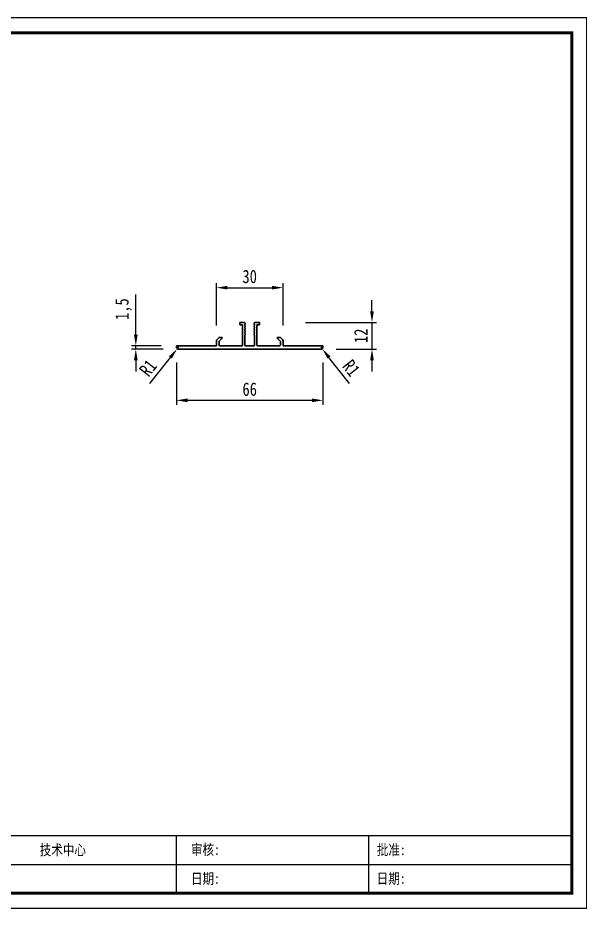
# Model space of a CAD drawing. Header units: millimetres. Extents: x 0 to 1097966, y -63096 to 223085.
# Drawn here: x 338296 to 338549.2, y -59791.1 to -59390.2 of the extents above; entities that cross this region are included whole.
import ezdxf

# ---------------------------------------------------------------- set-up
doc = ezdxf.new("R2010")
doc.units = ezdxf.units.MM
doc.layers.add('C00-00-00', color=7, linetype='Continuous')
doc.layers.add('DZ-文字说明', color=1, linetype='Continuous')
doc.styles.add('DZ-宋体2.5', font='', dxfattribs={"width": 0.8, "height": 2.5})
doc.styles.add('TEXT', font='', dxfattribs={"width": 0.8})
doc.styles.get('DZ-宋体2.5').set_extended_font_data('SimSun')
doc.styles.get('TEXT').set_extended_font_data('SimSun')
doc.dimstyles.new('副本 (2) (2) ISO-25', dxfattribs={"dimtxt": 18, "dimasz": 13, "dimexe": 6, "dimexo": 12, "dimgap": 6, "dimtad": 1, "dimtxsty": 'TEXT', "dimcen": 2.5, "dimclrd": 5, "dimclre": 5, "dimclrt": 5, "dimadec": 0, "dimazin": 0, "dimtfac": 1, "dimtmove": 0, "dimatfit": 3, "dimldrblk": 'BOXFILLED', "dimfxl": 1.25, "dimarcsym": 0})

# ---------------------------------------------------------------- blocks, each defined once
blk = doc.blocks.new('*D807')
at = {"color": 5, "lineweight": -2, "transparency": 16777216}
for p, q in [((338367.37, -59545.42), (338367.37, -59564.45)), ((338433.37, -59545.42), (338433.37, -59564.45)), ((338372.37, -59562.45), (338428.37, -59562.45))]:
    blk.add_line(p, q, dxfattribs=at)
at = {"color": 5, "transparency": 16777216}
for points in [[(338372.37, -59561.62), (338372.37, -59563.28), (338367.37, -59562.45)], [(338428.37, -59561.62), (338428.37, -59563.28), (338433.37, -59562.45)]]:
    blk.add_solid(points, dxfattribs=at)
at = {"layer": 'Defpoints', "color": 0, "transparency": 16777216}
for p in [(338367.37, -59538.42), (338433.37, -59538.42), (338433.37, -59562.45)]:
    blk.add_point(p, dxfattribs=at)
at = {"color": 5, "transparency": 16777216, "insert": (338400.37, -59557.45), "char_height": 6, "attachment_point": 5, "style": 'TEXT'}
blk.add_mtext('66', dxfattribs=at)
blk = doc.blocks.new('_BoxFilled')
at = {"color": 0, "linetype": 'ByBlock', "lineweight": -2}
blk.add_line((-0.5, 0), (-1, 0), dxfattribs=at)
at = {"color": 0, "linetype": 'ByBlock'}
blk.add_solid([(-0.5, 0.5), (0.5, 0.5), (-0.5, -0.5), (0.5, -0.5)], dxfattribs=at)
blk = doc.blocks.new('*D808')
at = {"color": 5, "lineweight": -2, "transparency": 16777216}
for p, q in [((338385.37, -59528.73), (338385.37, -59509.72)), ((338390.37, -59511.72), (338410.37, -59511.72)), ((338415.37, -59528.73), (338415.37, -59509.72))]:
    blk.add_line(p, q, dxfattribs=at)
at = {"color": 5, "transparency": 16777216}
for points in [[(338390.37, -59510.89), (338390.37, -59512.55), (338385.37, -59511.72)], [(338410.37, -59510.89), (338410.37, -59512.55), (338415.37, -59511.72)]]:
    blk.add_solid(points, dxfattribs=at)
at = {"layer": 'Defpoints', "color": 0, "transparency": 16777216}
for p in [(338415.37, -59511.72), (338385.37, -59535.73), (338415.37, -59535.73)]:
    blk.add_point(p, dxfattribs=at)
at = {"color": 5, "transparency": 16777216, "insert": (338400.37, -59506.72), "char_height": 6, "attachment_point": 5, "style": 'TEXT'}
blk.add_mtext('30', dxfattribs=at)
blk = doc.blocks.new('*D809')
at = {"color": 5, "lineweight": -2, "transparency": 16777216}
for p, q in [((338455.43, -59522.41), (338455.43, -59517.41)), ((338425.43, -59527.41), (338457.43, -59527.41)), ((338455.43, -59527.41), (338455.43, -59539.42)), ((338439.37, -59539.42), (338457.43, -59539.42)), ((338455.43, -59544.42), (338455.43, -59549.42))]:
    blk.add_line(p, q, dxfattribs=at)
at = {"color": 5, "transparency": 16777216}
for points in [[(338454.6, -59522.41), (338456.26, -59522.41), (338455.43, -59527.41)], [(338454.6, -59544.42), (338456.26, -59544.42), (338455.43, -59539.42)]]:
    blk.add_solid(points, dxfattribs=at)
at = {"layer": 'Defpoints', "color": 0, "transparency": 16777216}
for p in [(338404.65, -59527.41), (338432.37, -59539.42), (338455.43, -59539.42)]:
    blk.add_point(p, dxfattribs=at)
at = {"color": 5, "transparency": 16777216, "insert": (338450.43, -59533.41), "char_height": 6, "attachment_point": 5, "rotation": 90, "style": 'TEXT'}
blk.add_mtext('12', dxfattribs=at)
blk = doc.blocks.new('*D810')
at = {"color": 5, "lineweight": -2, "transparency": 16777216}
for p, q in [((338349.1, -59532.91), (338349.1, -59514.87)), ((338360.57, -59537.91), (338347.1, -59537.91)), ((338361.37, -59539.42), (338347.1, -59539.42)), ((338349.1, -59539.42), (338349.1, -59537.91)), ((338349.1, -59544.42), (338349.1, -59549.42))]:
    blk.add_line(p, q, dxfattribs=at)
at = {"color": 5, "transparency": 16777216}
for points in [[(338348.27, -59532.91), (338349.94, -59532.91), (338349.1, -59537.91)], [(338348.27, -59544.42), (338349.94, -59544.42), (338349.1, -59539.42)]]:
    blk.add_solid(points, dxfattribs=at)
at = {"layer": 'Defpoints', "color": 0, "transparency": 16777216}
for p in [(338349.1, -59537.91), (338367.57, -59537.91), (338368.37, -59539.42)]:
    blk.add_point(p, dxfattribs=at)
at = {"color": 5, "transparency": 16777216, "insert": (338343.6, -59521.39), "char_height": 6, "attachment_point": 5, "rotation": 90, "style": 'TEXT'}
blk.add_mtext('1,5', dxfattribs=at)
blk = doc.blocks.new('*D811')
at = {"color": 5, "lineweight": -2, "transparency": 16777216}
for p, q in [((338368.37, -59538.42), (338367.76, -59539.2)), ((338355.43, -59554.85), (338364.66, -59543.13))]:
    blk.add_line(p, q, dxfattribs=at)
at = {"color": 5, "transparency": 16777216}
blk.add_solid([(338364.01, -59542.61), (338365.32, -59543.65), (338367.76, -59539.2)], dxfattribs=at)
at = {"layer": 'Defpoints', "color": 0, "transparency": 16777216}
for p in [(338367.76, -59539.2), (338368.37, -59538.42)]:
    blk.add_point(p, dxfattribs=at)
at = {"color": 5, "transparency": 16777216, "insert": (338354.57, -59547.86), "char_height": 6, "attachment_point": 5, "rotation": 51.7802, "style": 'TEXT'}
blk.add_mtext('R1', dxfattribs=at)
blk = doc.blocks.new('*D812')
at = {"color": 5, "lineweight": -2, "transparency": 16777216}
for p, q in [((338432.37, -59538.42), (338432.99, -59539.2)), ((338445.28, -59554.88), (338436.07, -59543.14))]:
    blk.add_line(p, q, dxfattribs=at)
at = {"color": 5, "transparency": 16777216}
blk.add_solid([(338436.73, -59542.63), (338435.42, -59543.65), (338432.99, -59539.2)], dxfattribs=at)
at = {"layer": 'Defpoints', "color": 0, "transparency": 16777216}
for p in [(338432.37, -59538.42), (338432.99, -59539.2)]:
    blk.add_point(p, dxfattribs=at)
at = {"color": 5, "transparency": 16777216, "insert": (338446.15, -59547.9), "char_height": 6, "attachment_point": 5, "rotation": 308.0763, "style": 'TEXT'}
blk.add_mtext('R1', dxfattribs=at)

msp = doc.modelspace()

# ---------------------------------------------------------------- linework, layer by layer
msp.add_lwpolyline([(337985.218, -59791.148), (338552.218, -59791.148), (338552.218, -59390.198), (337985.218, -59390.198)], close=True)
at = {"const_width": 1.35}
msp.add_lwpolyline([(337991.968, -59784.398), (338545.468, -59784.398), (338545.468, -59396.948), (337991.968, -59396.948)], close=True, dxfattribs=at)
at = {"layer": 'C00-00-00', "lineweight": 30}
for p, q in [((338395.896, -59527.614), (338395.896, -59528.214)), ((338397.858, -59527.414), (338396.096, -59527.414)), ((338396.096, -59528.414), (338396.974, -59528.414)), ((338397.174, -59528.614), (338397.174, -59537.614)), ((338398.174, -59528.247), (338398.341, -59528.154)), ((338398.174, -59528.469), (338398.174, -59528.247)), ((338398.397, -59529.21), (338398.174, -59528.469)), ((338398.397, -59527.988), (338398.341, -59527.782)), ((338398.341, -59528.154), (338398.397, -59527.988)), ((338402.352, -59527.988), (338402.408, -59527.782)), ((338402.408, -59528.154), (338402.352, -59527.988)), ((338402.352, -59529.21), (338402.574, -59528.469)), ((338402.574, -59528.247), (338402.408, -59528.154)), ((338402.574, -59528.469), (338402.574, -59528.247)), ((338402.891, -59527.414), (338404.653, -59527.414)), ((338403.575, -59528.614), (338403.575, -59537.614)), ((338404.653, -59528.414), (338403.775, -59528.414)), ((338404.853, -59527.614), (338404.853, -59528.214)), ((338398.174, -59529.47), (338398.341, -59529.359)), ((338398.174, -59529.636), (338398.174, -59529.47)), ((338398.397, -59530.377), (338398.174, -59529.636)), ((338398.174, -59530.637), (338398.341, -59530.581)), ((338398.174, -59530.84), (338398.174, -59530.637)), ((338398.397, -59531.581), (338398.174, -59530.84)), ((338398.174, -59531.859), (338398.341, -59531.748)), ((338398.174, -59532.063), (338398.174, -59531.859)), ((338398.174, -59532.063), (338398.397, -59532.804)), ((338398.341, -59532.971), (338398.174, -59533.063)), ((338398.341, -59529.359), (338398.397, -59529.21)), ((338398.341, -59530.581), (338398.397, -59530.377)), ((338398.341, -59531.748), (338398.397, -59531.581)), ((338398.397, -59532.804), (338398.341, -59532.971)), ((338402.408, -59529.359), (338402.352, -59529.21)), ((338402.352, -59530.377), (338402.574, -59529.636)), ((338402.408, -59530.581), (338402.352, -59530.377)), ((338402.352, -59531.581), (338402.574, -59530.84)), ((338402.408, -59531.748), (338402.352, -59531.581)), ((338402.574, -59532.063), (338402.352, -59532.804)), ((338402.352, -59532.804), (338402.408, -59532.971)), ((338402.574, -59529.47), (338402.408, -59529.359)), ((338402.574, -59530.637), (338402.408, -59530.581)), ((338402.574, -59531.859), (338402.408, -59531.748)), ((338402.408, -59532.971), (338402.574, -59533.063)), ((338402.574, -59529.636), (338402.574, -59529.47)), ((338402.574, -59530.84), (338402.574, -59530.637)), ((338402.574, -59532.063), (338402.574, -59531.859)), ((338385.374, -59535.732), (338385.374, -59537.914)), ((338386.412, -59534.266), (338385.661, -59535.031)), ((338386.578, -59535.857), (338386.634, -59535.746)), ((338386.578, -59537.614), (338386.578, -59535.857)), ((338386.634, -59535.746), (338387.94, -59534.459)), ((338387.799, -59534.116), (338386.769, -59534.116)), ((338398.174, -59537.614), (338398.174, -59533.063)), ((338402.574, -59537.614), (338402.574, -59533.063)), ((338414.115, -59535.746), (338412.809, -59534.459)), ((338412.949, -59534.116), (338413.98, -59534.116)), ((338414.17, -59535.857), (338414.115, -59535.746)), ((338414.17, -59537.614), (338414.17, -59535.857)), ((338414.337, -59534.266), (338415.088, -59535.031)), ((338415.374, -59535.732), (338415.374, -59537.914)), ((338367.374, -59538.114), (338367.374, -59538.416)), ((338385.374, -59537.914), (338367.574, -59537.914)), ((338368.374, -59539.416), (338432.374, -59539.416)), ((338396.477, -59539.416), (338378.159, -59539.416)), ((338396.874, -59537.914), (338386.878, -59537.914)), ((338398.474, -59537.914), (338400.374, -59537.914)), ((338402.274, -59537.914), (338400.374, -59537.914)), ((338403.875, -59537.914), (338413.87, -59537.914)), ((338433.174, -59537.914), (338415.374, -59537.914)), ((338433.374, -59538.416), (338433.374, -59538.114))]:
    msp.add_line(p, q, dxfattribs=at)
for centre, radius, start, end in [((338396.096, -59527.614), 0.2, 90, 180), ((338396.096, -59528.214), 0.2, 180, 270), ((338396.974, -59528.614), 0.2, 0, 90), ((338397.858, -59527.914), 0.5, 15.25512, 90), ((338402.891, -59527.914), 0.5, 90, 164.74488), ((338403.775, -59528.614), 0.2, 90, 180), ((338404.653, -59527.614), 0.2, 0, 90), ((338404.653, -59528.214), 0.2, 270, 0), ((338386.374, -59535.732), 1, 135.52563, 180), ((338386.769, -59534.616), 0.5, 90, 135.52563), ((338387.799, -59534.316), 0.2, 314.59934, 90), ((338412.949, -59534.316), 0.2, 90, 225.40066), ((338413.98, -59534.616), 0.5, 44.47437, 90), ((338414.374, -59535.732), 1, 0, 44.47437), ((338367.574, -59538.114), 0.2, 90, 180), ((338368.374, -59538.416), 1, 180, 270), ((338386.878, -59537.614), 0.3, 180, 270), ((338396.874, -59537.614), 0.3, 270, 0), ((338398.474, -59537.614), 0.3, 180, 270), ((338402.274, -59537.614), 0.3, 270, 0), ((338403.875, -59537.614), 0.3, 180, 270), ((338413.87, -59537.614), 0.3, 270, 0), ((338432.374, -59538.416), 1, 270, 0), ((338433.174, -59538.114), 0.2, 0, 90)]:
    msp.add_arc(centre, radius, start, end, dxfattribs=at)
at = {"layer": 'DZ-文字说明', "color": 7}
for p, q in [((338367.469, -59784.398), (338367.469, -59758.42)), ((338454.049, -59784.398), (338454.049, -59758.42)), ((338081.299, -59771.409), (338545.468, -59771.409))]:
    msp.add_line(p, q, dxfattribs=at)
msp.add_lwpolyline([(337991.968, -59758.42), (338545.468, -59758.42), (338545.468, -59784.398), (337991.968, -59784.398)], close=True, dxfattribs=at)

# ---------------------------------------------------------------- texts
at = {"style": 'DZ-宋体2.5', "width": 0.8}
for s, p in [('审核:', (338373.904, -59767.155)), ('批准:', (338457.6, -59767.235)), ('日期:', (338373.904, -59780.216)), ('日期:', (338457.6, -59780.159))]:
    msp.add_text(s, height=4.7732, dxfattribs=at).set_placement(p)
at = {"color": 2, "style": 'DZ-宋体2.5', "width": 0.8}
msp.add_attdef('技术中心', (338305.834, -59767.314), '', height=4.773, dxfattribs=at)

# ---------------------------------------------------------------- dimensions: what is measured, and where the dimension line sits
at = {"color": 251, "true_color": 0x636466}
for base, p1, p2, picture, middle in [((338415.374, -59511.72), (338385.374, -59535.732), (338415.374, -59535.732), '*D808', (338400.374, -59506.72)), ((338433.374, -59562.449), (338367.374, -59538.416), (338433.374, -59538.416), '*D807', (338400.374, -59557.449))]:
    dim = msp.add_linear_dim(base=base, p1=p1, p2=p2, dimstyle='副本 (2) (2) ISO-25', override={"dimtxt": 6, "dimasz": 5, "dimexe": 2, "dimexo": 7, "dimgap": 2, "dimfxl": 30, "dimfxlon": 1}, dxfattribs=at)
    dim.commit()
    dim.dimension.update_dxf_attribs({"geometry": picture, "text_midpoint": middle})
for base, p1, p2, picture, middle in [((338349.103, -59537.914), (338368.374, -59539.416), (338367.574, -59537.914), '*D810', (338343.603, -59521.394)), ((338455.429, -59539.416), (338404.653, -59527.414), (338432.374, -59539.416), '*D809', (338450.429, -59533.415))]:
    dim = msp.add_linear_dim(base=base, p1=p1, p2=p2, angle=90, dimstyle='副本 (2) (2) ISO-25', override={"dimtxt": 6, "dimasz": 5, "dimexe": 2, "dimexo": 7, "dimgap": 2, "dimfxl": 30, "dimfxlon": 1}, dxfattribs=at)
    dim.commit()
    dim.dimension.update_dxf_attribs({"geometry": picture, "text_midpoint": middle})
for center, mpoint, picture, middle in [((338368.374, -59538.416), (338367.756, -59539.202), '*D811', (338354.572, -59547.861)), ((338432.374, -59538.416), (338432.991, -59539.203), '*D812', (338446.153, -59547.896))]:
    dim = msp.add_radius_dim(center=center, mpoint=mpoint, dimstyle='副本 (2) (2) ISO-25', override={"dimtxt": 6, "dimasz": 5, "dimexe": 2, "dimexo": 7, "dimgap": 2, "dimfxl": 30, "dimfxlon": 1}, dxfattribs=at)
    dim.commit()
    dim.dimension.update_dxf_attribs({"geometry": picture, "text_midpoint": middle})

doc.saveas('drawing.dxf')
